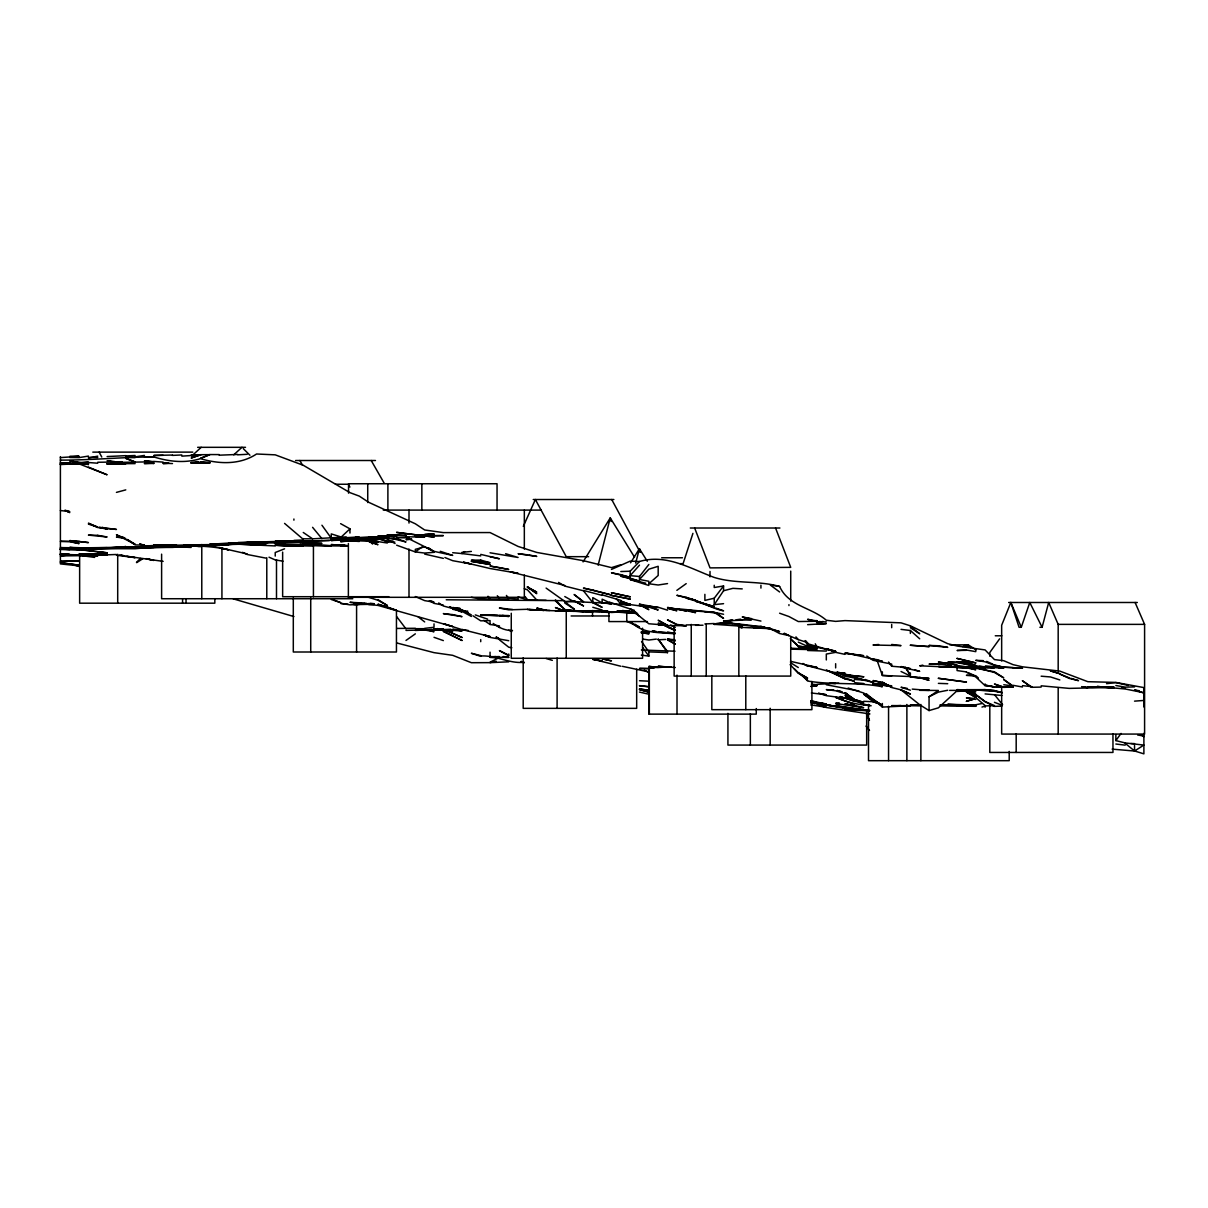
<?xml version="1.0" encoding="UTF-8"?>
<svg xmlns="http://www.w3.org/2000/svg" width="1208" height="1208" viewBox="0 0 1208 1208"><rect width="100%" height="100%" fill="white"/><g stroke="black" fill="none" stroke-linecap="round" stroke-linejoin="round"><path stroke-width="1.5" d="M598.126 565.193L610.251 517.9L634.517 557.175M635.68 563.109L639.425 548.719L647.292 561.252M1039.907 627.284L1042.096 627.284L1048.695 602.49L1058.178 624.37L1058.178 670.863M692.924 533.362L683.094 563.653L680.179 563.653M1001.659 660.912L1001.659 625.276L1010.839 602.49L1019.084 627.284L1021.273 627.284L1029.775 602.49L1042.096 627.284M523.321 526.371L535.386 499.523L566.25 556.677L588.598 556.677M583.071 561.886L610.251 517.9L611.173 521.539M630.576 562.822L639.425 548.719L640.361 552.313M723.562 603.668L714.23 604.649L723.562 590.742L723.562 585.986L714.23 587.511L714.23 585.261M999.635 638.821L989.805 652.486L989.805 656.246M1143.885 745.094L1125.207 742.95L1115.86 740.595L1121.054 733.422M714.23 604.649L714.23 598.232L723.562 585.986M667.526 583.585L658.179 585.004L648.847 583.766L648.847 581.274L639.5 579.493L639.5 576.488L648.847 564.483M639.5 576.488L630.168 575.657L639.5 565.148M639.5 579.493L648.847 569.194L658.179 566.31L658.179 575.476L648.847 583.766M630.168 575.657L630.168 571.218L639.5 561.494C666.318 553.611 690.055 568.47 714.23 577.439C735.536 584.053 758.065 580.429 779.613 586.454C788.567 606.295 811.429 607.277 826.317 620.248L835.649 621.38L844.996 620.61L901.032 622.845L910.379 625.819L947.736 643.698L957.068 646.023L985.094 649.919L994.441 659.583L1003.773 660.731L1013.119 664.672L1022.451 666.816L1059.824 671.104L1087.834 681.689L1115.86 682.429L1143.885 687.594L1143.885 707.012M960.813 690.312L957.068 690.765L938.39 707.828L929.058 710.576L919.711 704.747L901.032 689.844L891.685 687.533L882.353 682.173L891.685 687.231L882.353 682.731L873.006 680.557L882.353 682.535M136.459 562.354L140.46 558.443M191.649 456.08L201.208 447.322M233.763 454.827L241.962 447.322M340.611 537.605L349.958 528.847L340.611 523.653M422 546.967L415.341 551.935L396.647 545.186M464.702 551.603L462.03 553.566L452.698 552.705M676.857 590.35L686.204 583.63M405.994 640.451L415.341 633.853M929.058 710.576L929.058 696.759L938.39 690.463L919.711 690.342M136.685 562.656L142.906 558.655M1112.13 749.126L1134.539 751.029L1142.33 746.076M962.791 646.703L965.947 644.846L970.673 647.624M965.026 646.612L968.242 644.846L975.943 649.738M490.055 662.195L499.402 657.499M611.475 569.406L630.168 561.146L639.5 561.494M929.058 696.759L938.39 692.124L947.736 690.251M284.575 548.809L275.228 552.509L275.228 556.103M119.562 546.831L107.104 548.175L60.4 547.617L79.079 548.538L60.4 548.794L123.911 547.813M981.983 707.073L985.094 706.091M175.598 545.563L172.487 546.529L191.166 547.451M620.821 564.74L611.475 567.624L583.464 560.708L536.76 552.433L518.081 546.439L490.055 532.562L443.351 532.607L424.672 529.98L415.341 523.789L368.636 502.271L359.289 496.111L349.958 492.653L303.253 465.261L275.228 454.842L256.549 453.997C239.924 465.02 218.89 464.189 200.513 458.663C184.718 463.479 169.135 461.652 153.809 456.926C122.642 457.062 91.612 460.233 60.4 460.112M820.081 621.486L816.97 622.407L823.192 621.486M116.436 492.381L125.783 489.874M121.117 546.696L116.436 547.888L125.783 546.544L116.436 547.813C153.839 549.942 191.83 541.29 228.523 549.821L220.747 547.964M723.562 590.742L732.909 588.341L742.24 588.9M714.23 598.232L704.883 600.406L704.883 594.336M810.749 686.431L816.97 685.54L811.368 686.038M396.647 642.928L434.019 652.652L452.698 655.325L471.377 662.709L490.055 662.633L496.277 661.229M922.821 665.14L919.711 665.804L966.415 667.828L975.762 669.745L967.97 667.571M177.153 545.563L172.487 546.529L191.166 546.318M88.426 458.028L97.757 456.141M975.762 704.762L981.983 703.524M731.353 620.263L723.562 621.788L732.909 620.293L723.562 620.927L751.587 619.749L744.113 619.085M686.204 624.929L698.662 624.778M838.76 683.154L816.97 684.332M88.426 456.08L79.079 457.606L69.747 457.485M135.13 456.851L144.462 455.416M247.202 542.317L293.906 540.942L239.728 543.766L247.202 543.147M247.202 543.449L250.328 543.041M736.019 619.84L740.685 619.145M176.217 545.412L172.487 545.941L219.192 544.521L183.692 544.914M784.279 633.219L788.945 635.589L779.613 633.536L770.266 628.583L779.613 631.618C758.533 625.502 736.004 622.482 714.23 624.068C729.994 619.81 745.034 627.556 760.934 626.167M265.881 541.712L256.549 543.026L312.585 542.573L307.919 541.894M714.23 624.445L723.562 623.162L714.23 624.325L742.24 626.273L736.019 625.064M346.213 536.971L312.585 538.813L303.253 532.471M181.819 456.141L200.513 454.918L191.166 458.028L200.513 454.691L209.845 454.661L200.513 458.345L209.845 454.555L219.192 454.586M159.411 546.514L135.13 548.749L88.426 548.613L138.86 547.828L60.4 548.961L88.426 548.039L69.747 547.39L79.079 548.281L107.104 547.707L90.283 547.813M866.347 693.754L882.353 707.088L910.379 705.744L895.43 705.759M67.874 555.031L60.4 555.937L86.553 555.589M656.322 639.107L648.847 640.014L642.611 639.062M183.692 545.11L209.845 546.076L234.126 544.144L209.845 545.095L247.202 544.008L239.728 543.902M209.845 546.046L228.523 544.702M424.672 628.371L434.019 627.269L434.019 623.872M366.764 603.321L359.289 604.166L374.238 604.272L353.687 604.438L374.238 604.242M1106.528 683.668L1115.86 682.611L1128.317 685.48M648.847 668.19L654.449 667.571M60.4 457.59L79.079 456.337L69.747 456.428M564.785 596.541L574.117 601.795L564.785 601.675L572.245 600.95M88.426 548.84L172.487 547.118L198.641 545.427L172.487 547.42L99.63 547.722M471.377 551.422L462.03 552.328L462.03 553.566L480.724 555.891M495.658 656.578L490.055 657.107L508.734 657.469M392.917 540.957L387.315 541.486L377.968 538.738L303.253 541.169L329.406 540.565M432.147 629.67L405.994 630.41M172.487 455.023L153.809 455.461L163.14 455.31M357.417 539.357L340.611 540.187L349.958 539.342L368.636 540.444L372.638 544.068M811.368 686.31L816.97 685.782M957.068 691.444L975.762 690.478L949.609 690.387M340.611 540.187L349.958 539.342M878.609 644.498L873.006 644.996L901.032 645.616L891.685 644.453M219.192 455.19L237.87 454.45M191.166 546.137L200.513 545.457L183.692 546.56L200.513 545.261L153.809 545.08L176.217 545.201M368.636 538.481L359.289 539.266L377.968 541.848L370.192 540.52M654.449 667.465L648.847 667.918L658.179 667.329L648.847 666.393L658.179 667.526L665.653 667.058M1097.181 686.899L1113.987 687.699L1087.834 686.914L1113.987 687.412L1069.155 688.379L1041.145 685.812M107.104 456.549L125.783 455.658M434.019 552.343L424.672 553.053L415.341 551.935L415.341 549.338L424.672 546.831L434.019 551.678L428.674 547.858M839.394 703.222L835.649 703.494L863.675 707.707L854.328 705.396M122.053 461.969L97.757 462.256M816.97 621.259L798.292 621.546L788.945 616.533L779.613 613.211M1134.539 701.138L1143.885 700.444M331.264 540.489L349.958 539.795L340.611 540.112L377.968 541.592L387.315 542.996L387.315 541.486L377.968 538.134L359.289 538.828L377.968 538.466M490.055 662.633L508.734 661.833M962.685 690.357L957.068 690.9L962.685 690.387M480.724 598.549L490.055 599.213L487.987 596.269L490.055 599.047L508.734 598.911M523.683 662.316C509.081 663.781 495.008 654.917 480.724 656.019M816.97 624.204L826.317 623.585L807.624 624.657M161.283 546.605L153.809 547.103L181.819 546.756L153.809 547.224L172.487 546.922L166.885 546.665M512.479 609.451L499.402 608.032L508.734 609.844L527.413 609.285M665.653 666.922L658.179 666.891L671.255 666.876M957.068 690.9L966.415 690.312L975.762 691.776L957.068 690.447L975.762 690.568L957.068 690.447M107.104 555.121L97.757 555.151L116.436 554.487M600.27 610.644L583.464 610.765L600.27 611.58M490.055 657.212L499.402 656.639L490.055 656.654L497.53 657.092M624.551 610.81L617.092 611.082M237.87 454.812L247.202 454.299M368.636 540.248L359.289 539.327L368.636 538.692L340.611 540.112L359.289 541.471M344.34 545.17L340.611 545.382L348.085 545.789L331.264 544.566L348.085 545.729M463.902 611.278L467.647 611.082M415.341 630.47L424.672 629.972L434.019 631.709L427.783 629.881M159.411 546.605L153.809 546.892L163.14 546.65M349.958 538.104L387.315 536.805L331.264 538.179L321.932 525.223M60.4 463.208L88.426 462.664M331.264 539.312L359.289 538.224L396.647 538.753L391.981 538.073M172.487 455.401L181.819 454.948M172.487 545.11L144.462 545.895L176.217 545.019L153.809 545.08L176.217 545.095L163.14 545.155M107.104 464.053L125.783 463.796L107.104 463.932M441.494 629.126L434.019 629.489L443.351 630.274L437.13 628.568M450.826 629.262L443.351 629.61L462.03 631.014L457.364 630.093M125.783 455.929L135.13 455.507M92.155 547.783L69.747 548.341L88.426 548.206M153.809 547.39L144.462 547.239L163.14 547.028L125.783 547.36L181.819 546.726M359.289 604.423L349.958 604.846L340.611 603.381L348.085 604.242M432.147 629.579L424.672 629.896L441.494 629.293L434.019 629.912L452.698 630.214L447.096 629.972M704.883 623.932L714.23 623.524M153.809 461.788L116.436 462.422L107.104 460.761L114.579 461.562M1013.119 686.975L1003.773 687.367L994.441 684.045L1003.773 687.095L1013.119 686.824M135.13 463.615L107.104 463.721M604.015 610.75L607.745 611.173L592.796 611.067L607.745 611.505M1001.915 706.091L994.441 706.378L985.094 701.742L975.762 694.615L966.415 690.115L975.762 695.008L967.97 690.523M985.094 705.94L994.441 705.608L985.094 701.546L975.762 694.615L966.415 690.296L975.762 694.238L966.415 690.296M590.939 611.852L555.438 610.704L607.745 611.173M60.4 464.446L66.002 464.265M237.87 542.905L247.202 542.875L209.845 544.023L256.549 542.422L228.523 543.192L247.202 542.634M620.821 571.535L630.168 571.218M1011.247 686.975L994.441 687.141L985.094 685.117L992.885 686.521M88.426 464.008L79.079 463.011L88.426 462.211L79.079 462.528L69.747 460.988L88.426 463.917L60.4 464.355M275.228 545.367L348.085 546.031L340.611 546.031M349.958 540.671L340.611 541.652L355.56 540.595M275.228 545.11L301.381 545.397L284.575 546.122L275.228 545.11L312.585 545.639M910.379 676.54L882.353 675.453L876.751 659.447M1009.375 687.02L1003.773 687.186L1007.517 687.08M144.462 463.404L150.064 463.238M303.253 540.293L293.906 540.565L303.253 540.429M624.551 610.931L617.092 611.716L635.77 612.018L630.168 611.988M736.638 620.187L742.24 620.021L736.638 619.976M405.994 536.76L424.672 537.092L415.341 536.503M340.611 538.708L349.958 538.662L331.264 538.904L359.289 537.968L331.264 538.406L377.968 538.375M256.549 542.256L265.881 542.12L237.87 542.634L275.228 541.788M97.757 554.427L107.104 554.2L79.079 553.732L107.104 554.457M813.241 620.716L816.97 620.61M144.462 463.661L153.809 463.434M247.202 544.008L237.87 544.249L265.881 544.748L258.421 544.234M1134.539 686.914L1125.207 687.125L1115.86 685.525M144.462 457.017L153.809 456.82M303.253 538.813L312.585 538.813M966.415 650.312L957.068 650.493L966.415 649.995L975.762 651.64L975.762 649.919M1031.798 687.292L1022.451 680.799L1031.798 687.292L1041.145 687.095M902.905 705.744L910.379 705.593M299.508 545.503L284.575 545.548L303.253 545.925M312.585 541.35L293.906 541.622M854.328 704.355L835.649 697.348C846.823 702.286 857.861 704.777 869.896 705.412M69.747 456.594L79.079 456.473M256.549 542.075L265.881 541.939M125.783 548.13L116.436 548.266L135.13 547.934L131.385 547.813M695.551 625.321L703.011 625.216M658.179 639.817L665.653 639.425M929.058 689.964L919.711 690.1L929.058 690.402M508.734 615.597L499.402 615.702L508.734 616.488L502.513 615.431M810.749 702.512L844.996 708.341L863.675 710.062L844.996 709.353L869.277 710.953M368.636 541.275L377.968 544.687L368.636 541.395L377.968 541.305M144.462 547.028L88.426 547.783M69.747 548.976L79.079 548.885M79.079 549.474L60.4 549.353L79.079 549.474L107.104 552.796L73.477 549.036M813.241 647.911L798.292 646.265L790.289 638.639M118.308 461.758L122.053 461.728M368.636 604.483L374.238 604.362M613.347 611.852L637.628 613.528C613.468 610.297 588.84 613.634 564.785 609.602L555.438 599.908M665.653 625.064L648.847 623.766L630.168 608.741L639.5 616.322M919.711 705.095L910.379 705.064L919.711 705.351M247.202 544.113L256.549 544.627L237.87 544.144L275.228 545.941M919.711 705.819L891.685 705.578M975.762 706.318L940.262 705.895M368.636 537.409L377.968 537.288M387.315 542.075L394.789 542.045M508.734 616.125L480.724 614.796M197.644 447.322L245.511 447.322M92.805 452.124L192.797 452.124M295.582 460.505L375.477 460.505M335.447 484.242L348.297 484.242L349.912 487.066M533.241 499.523L613.845 499.523M383.268 510.093L541.154 510.093M690.296 528.017L779.915 528.017M69.747 549.247L60.4 549.263L79.079 549.7M661.682 557.764L682.444 557.764M388.81 596.707L282.642 596.707L282.642 552.101M352.781 598.73L161.615 598.73L161.615 554.155M1008.65 602.49L1137.302 602.49M571.112 615.974L609.013 615.974M647.413 621.576L608.923 621.576L608.923 612.23M1058.178 624.37L1144.595 624.37L1144.595 734.071L1001.659 734.071L1001.659 687.186M995.271 635.786L1001.81 635.786M949.82 644.846L968.242 644.846M790.817 649.164L816.97 649.738L790.817 648.168M639.5 680.723L648.847 681.206M583.464 611.459L546.107 610.538L536.76 608.092L546.107 610.297L527.413 609.436L549.836 610.418M611.475 611.897L602.143 611.867L611.475 611.912L605.872 611.837M940.262 704.853L975.762 705.759L947.736 704.294L966.415 704.793M446.235 599.772L564.559 600.663M480.724 615.295L497.53 615.446M97.757 548.085L107.104 548.175M633.898 611.746L617.092 611.293L630.168 611.505M1113.987 687.005L1091.579 687.322M191.166 463.026L209.845 462.83L200.513 462.166L209.845 462.936M816.97 648.485L798.292 648.062L816.97 648.364L798.292 646.144L791.617 639.878M957.068 704.777L975.762 705.457L947.736 705.291M88.426 457.379L97.757 457.5M555.438 611.052L574.117 611.308M947.736 667.194L938.39 666.454L957.068 667.329M460.173 608.636L452.698 608.515L443.351 605.993L438.685 602.973M480.724 615.114L508.734 615.718M985.094 690.206L975.762 690.025L985.094 689.647L1002.217 692.667L994.441 690.855L966.415 689.677L985.094 689.647L994.441 690.644L957.068 689.677L994.441 690.599L1002.217 692.562M966.415 705.532L957.068 705.381L975.762 705.91M270.562 541.773L284.575 544.37L331.264 545.714L300.143 544.219M826.317 621.878L816.97 621.712L807.624 619.311L816.97 621.048M1022.451 668.13L985.094 666.303L1013.119 667.616M975.762 705.578L957.068 705.714L975.762 705.789L966.415 705.079M415.341 628.281L396.647 628.447M456.428 629.896L452.698 629.806L462.03 630.183L452.698 629.338L462.03 630.485M641.584 641.539L648.847 651.882L667.526 652.577M994.441 667.118L1003.773 667.314L994.441 664.898M60.4 463.917L66.002 464.053M574.117 601.584L611.475 603.441L602.143 602.988L592.796 597.613L592.796 602.581L583.464 590.788L564.785 586.091L558.549 582.422M497.53 657.514L490.055 657.333L497.53 657.605M770.266 628.673L739.13 627.284M807.624 650.508L826.317 651.082M641.373 649.98L675 651.218M602.143 602.988L602.143 599.183L611.475 603.547L630.168 605.238L620.821 603.683L630.168 603.864M592.796 611.641L574.117 611.203L583.464 611.384L564.785 609.602L555.438 600.889M1130.809 743.494L1134.539 743.6M368.636 540.444L349.958 539.599M873.006 684.317L887.955 685.419M822.572 704.309L816.97 703.751L848.726 708.084M185.564 547.164L174.36 546.56M88.426 555.605L80.951 555.061L97.757 555.937L60.4 554.321L77.206 554.85M499.402 615.536L508.734 615.869M983.221 660.625L975.762 660.353L985.094 661.788L994.441 665.381L1003.773 667.148M163.14 463.208L172.487 463.57M665.653 624.974L658.179 624.687L667.526 625.336L658.179 620.248L667.526 625.563L686.204 625.744L676.857 624.4L667.526 619.885L676.857 624.808L686.204 625.88M945.864 664.204L929.058 664.128C941.817 662.18 953.746 668.794 966.415 667.707L962.685 667.36L985.094 668.19L957.068 666.091L975.762 667.586M973.89 675.604L966.415 675.317L975.762 675.68L978.42 678.035M938.39 683.366L947.736 683.713M667.526 632.433L675 633.234L658.179 632.026L675 633.445M1013.119 667.873L1022.451 668.281M863.675 701.304L873.006 701.712L879.243 703.388M79.079 555.167L82.823 555.363M123.911 537.469L116.436 537.077L125.783 538.557L116.436 534.812L135.13 544.279L127.338 539.508M833.777 690.01L826.317 689.632L835.649 690.765L844.996 693.603L854.328 699.9L844.996 692.697L854.328 699.356L844.996 697.922L854.328 701.018M125.783 457.107L135.13 457.606M998.17 686.763L1003.773 687.065M213.589 544.627L219.192 544.944M830.047 683.139L835.649 683.456L831.919 683.184M891.685 675.997L882.353 675.453L882.353 671.814M882.353 685.193L891.685 686.401L873.006 683.728L891.685 685.812M602.143 612.048L609.617 612.501M869.277 710.712L854.328 709.232M996.298 686.688L1001.915 687.065M923.456 690.025L912.236 689.104M561.041 610.614L564.785 610.87M985.094 666.907L975.762 666.272L1003.773 668.266L998.17 667.511M686.204 609.768L695.551 612.652L676.857 608.681L714.23 612.35L723.562 614.268M973.89 698.435L966.415 697.922L975.762 699.432M355.56 536.896L359.289 537.167L331.264 538.164L331.264 533.906L340.611 536.835M910.379 676.948L929.058 678.383L910.379 677.039L919.711 677.764L929.058 680.3L919.711 677.265M342.483 545.427L348.085 545.835M153.809 461.426L163.14 462.12M506.409 595.438L508.734 598.368L518.081 599.077L518.081 596.948L527.413 599.832L536.76 600.014L527.413 589.806L524.302 588.719M493.166 623.449C498.964 627.752 505.774 630.863 512.479 630.425M951.466 665.427L947.736 665.14L950.847 665.699M854.328 679.424L863.675 680.134L873.006 682.399L865.23 679.485M88.426 462.513L97.757 463.223M723.562 622.739L732.909 623.449M62.272 548.991L69.747 549.595M1041.145 676.193L1050.477 676.948L1059.824 679.938M887.955 685.072L873.006 683.366L887.955 684.951M811.368 684.211L816.97 684.664M850.598 708.522L869.896 710.606M675 633.883C660.142 632.237 642.747 634.019 631.497 622.241M888.575 662.029L891.685 666.242L901.032 667.043L919.711 671.346L915.045 669.942M837.204 672.358L844.996 674.804L863.675 676.782L844.996 674.804L835.649 672.554L844.996 672.977L835.649 672.645L826.317 670.682L807.624 665.774L816.97 667.405L790.5 661.32M536.76 609.829L544.234 610.478L536.76 609.693L539.87 610.206M620.821 603.592L630.168 604.438L620.821 601.086L620.821 604.015L616.156 598.594M1106.528 687.307L1097.181 686.461L1125.207 688.983L1143.885 692.743M844.996 697.922L852.47 698.601M850.598 708.371L869.277 710.319M153.809 461.637L144.462 460.776L153.809 462.075M107.104 552.962L97.757 552.116L107.104 553.777M639.5 685.872L648.847 686.733L639.5 685.615M859.93 709.428L835.649 705.714L863.675 709.866M602.143 602.898L611.475 603.789L602.143 602.641M844.996 653.407L863.675 655.702L844.996 653.015M1121.462 687.986L1125.207 688.334M667.526 667.118L658.179 666.227L675.302 667.526M695.551 611.052L714.23 612.35L723.562 618.421L716.888 613.241M503.132 656.578L508.734 657.122M163.14 561.373L125.783 556.118M79.079 555.272L94.647 557.416M833.777 705.955L816.97 703.63M985.094 693.905L1001.915 695.491M368.636 603.487L374.238 604.06M675 639.802L667.526 639.017L675.302 640.904M622.694 610.538L630.168 611.354L611.475 612.486L602.143 611.097L602.143 609.995L592.796 607.277M79.079 565.148L60.4 562.671L79.079 565.284M370.494 603.305L374.238 603.713M490.055 552.796L518.081 557.477L505.624 553.702M667.526 632.282L675 633.113M1022.451 685.631L1031.798 686.673M811.368 702.407L826.317 704.777L811.368 702.663M191.166 545.669L200.513 546.711M364.892 603.064L349.958 602.324L377.968 605.404L452.698 626.529L444.906 624.159M60.4 510.516L69.747 511.633L66.621 510.516M527.413 554.804L518.081 553.717L536.76 556.405L528.968 555.076M973.89 665.563L957.068 662.135L947.736 662.286C963.546 661.531 978.314 669.715 994.441 667.707L979.492 666.303M811.368 702.965L815.098 703.403L811.368 703.011M99.63 527.307L116.436 529.436L97.757 527.549L88.426 523.215L97.757 527.081L88.426 524.106M1115.86 744.022L1125.207 745.14M901.032 629.368L910.379 630.5L919.711 638.806M1084.105 687.125L1087.834 687.579L1081.613 686.642M966.415 672.131L975.762 676.978L985.094 685.661L994.441 686.793M704.883 611.701L714.23 612.849M811.368 692.999L826.317 694.751L823.192 693.996M859.93 701.954L854.328 701.244L840.315 696.684M839.394 706.891L835.649 706.423L844.996 707.767L835.649 706.151L838.76 706.71M529.285 609.527L533.03 610.025M652.577 631.18L656.322 631.678M972.017 667.511L994.441 671.799L1003.773 677.884L994.441 672.494L975.762 667.511M1003.773 684.74L1013.119 686.038L1003.773 679.56L1013.119 686.657L1013.119 685.329L1022.451 686.99M871.149 705.789L863.675 704.732L855.883 700.263M966.415 671.905L957.068 670.561L957.068 668.371M641.373 655.083L648.847 656.14L648.847 651.882M444.906 630.032L452.698 631.18L448.032 630.138M810.749 704.913L826.317 707.239L818.526 705.049M827.873 704.928L830.983 705.396M855.883 701.244L860.564 701.954M779.613 586.454L770.266 585.019L779.613 591.98M686.204 609.693L695.551 611.127M805.087 640.572L807.624 645.449L835.649 651.157L827.873 649.24M483.834 620.278L490.055 624.476L499.402 625.895L499.402 627.526M468.266 630.47L462.03 629.519L490.055 636.541L483.834 634.774L490.055 637.401L508.734 640.708M592.796 659.462L602.143 660.897L592.796 659.175L620.821 666.242M116.436 555.227L135.13 557.643L127.338 556.375M265.881 558.111L247.202 554.487L242.536 552.343M859.009 691.036L826.317 684.755M651.958 631.195L656.624 631.95M283.019 561.192L275.228 559.923L269.007 557.19M846.551 653.015L882.353 661.259L873.006 658.904M1137.649 735.008L1143.885 736.049M393.536 538.043L396.647 538.572M676.857 609.043L667.526 607.473L686.204 610.931L678.428 609.361M810.749 702.724L815.415 703.509M1139.22 690.75L1134.539 689.964L1143.885 693.014M653.513 631.12L656.624 631.648M247.202 553.928L219.192 547.586M370.192 540.716L377.968 542.045M751.587 618.632L742.24 617.001L760.934 621.063M855.883 708.522L859.009 709.066M146.017 461.969L152.253 463.057M409.104 537.817L396.647 537.485L405.994 537.349L434.019 551.361L452.698 555.408L440.24 551.301M907.253 688.379L901.032 687.276L910.379 690.191M511.845 647.76L508.734 647.216L499.402 639.832M869.896 713.958L826.317 707.51L818.526 705.095M953.958 666.257L957.068 666.831M622.377 610.584L625.487 611.157M848.107 675.861L851.217 676.435M471.377 597.326L480.724 599.047M844.996 674.804L854.328 676.54L838.76 672.403M901.032 666.907L910.379 668.658L901.032 666.544M119.562 554.97L124.228 555.831L121.117 555.121M511.845 572.109L518.081 573.287L490.055 568.515L463.585 562.249M443.351 605.117L434.019 603.366L429.338 600.633M146.017 462L153.809 463.494M284.575 544.431L272.117 541.894M194.277 545.503L198.942 546.409M739.13 627.118L742.24 627.737L739.13 626.771M841.87 707.344L844.996 707.964M648.847 671.905L622.377 666.318M279.894 541.848L284.575 542.845L281.449 541.969M510.289 571.867L564.785 585.442M443.351 558.368L424.672 554.095M602.143 595.393L583.464 590.44M480.724 655.597L471.377 653.271L480.724 656.352M620.821 600.391L602.143 594.834M844.996 654.374L835.649 652.35L826.317 654.056L826.317 659.961M602.143 658.843L611.475 660.882L602.143 658.828M637.945 581.305L630.168 579.598L648.847 585.472M855.883 700.081L863.675 704.158L869.896 705.532M490.055 556.677L499.402 558.775L480.724 554.396M452.698 609.27L462.03 611.384L462.03 612.32L449.587 606.733L452.698 608.379L460.173 608.545L452.698 607.533L462.03 609.798L471.377 614.917M639.5 692.078L648.847 694.207M387.315 537.394L405.994 541.954L398.217 539.13M74.413 564.755L79.079 565.842L60.4 563.909L60.4 456.639M620.821 601.086L630.168 604.574L648.847 607.171L639.5 604.785L648.847 609.663L639.5 604.166L658.179 607.594M805.766 640.769L807.624 643.728L835.649 651.837L827.873 649.164M99.313 527.443L107.104 529.24L102.438 527.322M854.328 700.081L844.996 692.697L854.328 700.081L863.675 702.286L855.883 699.855M463.585 562.188L471.377 564.045L452.698 560.693L444.906 557.537M667.526 608.5L676.857 610.75L669.081 608.364M835.649 697.258L843.441 699.145M639.5 604.242L658.179 609.995L648.847 606.114L639.5 605.389L658.179 607.246L667.526 610.191M639.5 581.652L645.736 583.207M139.796 544.008L144.462 545.186L135.13 544.914L127.338 539.614M844.996 677.794L826.317 670.108L844.996 678.836L854.328 681.236L846.551 678.367M462.03 629.655L443.351 623.69M639.5 689.647L648.847 692.093L639.5 689.557M293.906 616.548L233.189 598.836M139.796 544.129L144.462 545.412M837.204 690.538L841.87 691.837L837.204 690.538M72.858 564.589L79.079 566.431M873.006 701.803L880.798 704.128M1070.711 678.307L1078.502 680.648L1069.155 678.383L1059.824 674.034L1069.155 677.839M827.873 649.481L835.649 651.807M546.107 658.496L552.328 660.368M521.192 661.486L524.302 662.422M1125.207 743.343L1134.539 750.968L1143.885 753.852L1143.885 733.316M854.328 676.993L863.675 679.847L844.996 676.133L837.204 672.207L844.996 675.272M368.636 597.326L377.968 600.285L387.315 605.48L377.968 599.621M852.773 698.028L844.996 695.521L854.328 699.356M795.951 636.888L798.292 639.606L807.624 642.626L807.624 643.728M609.451 602.143L634.472 610.387M331.264 599.485L340.611 602.626L334.389 600.18M818.526 693.014L826.317 695.672L844.996 698.164L840.315 696.518M455.914 608.198L468.266 612.456M475.318 614.902L487.67 619.16M715.785 608.077L723.562 610.825C710.5 608.379 699.492 599.878 686.204 598.141L714.23 606.612L695.551 601.237L714.23 607.533M434.019 637.311L443.351 640.602M848.107 688.047L863.675 693.014L877.008 701.848M880.798 704.264L873.006 701.44L863.675 694.132L873.006 700.836M483.834 635.015L490.055 637.28L483.834 634.729M135.13 461.924L125.783 458.345L135.13 462.03M994.441 702.301L1002.217 705.336M971.081 692.411L966.415 690.553L966.415 692.033L975.762 697.59L985.094 705.563L985.094 707.209M85.315 463.389L88.426 464.642L85.315 462.845M79.079 463.872L107.104 474.774L88.426 467.103M521.192 661.456L524.302 662.769M627.043 621.471L639.5 627.148L634.834 624.159M415.341 596.556L424.672 600.633L434.019 602.188L430.909 600.754M967.97 672.599L974.207 675.378M661.289 623.902L675.302 630.561L661.289 623.962M986.649 661.395L992.885 664.204M798.292 642.112L807.624 646.431L807.624 645.449M65.066 510.41L69.747 512.569L65.066 510.259M901.032 671.497L910.379 675.967L910.379 672.931M508.734 630.138L511.845 631.648M508.734 655.174L499.402 650.599L508.734 655.793L508.734 653.981M644.166 670.108L648.847 672.403M592.796 602.686L602.143 607.337L592.796 602.324M879.243 703.237L873.006 700.081L882.353 706.016M527.413 587.33L536.76 592.101L527.413 587.043L536.76 593.641L527.413 586.68M879.243 685.163L882.353 686.778C857.771 681.901 832.327 685.193 807.624 681.025L803.622 676.797M387.315 539.478L395.091 543.555M835.649 673.883L844.996 678.836M670.636 625.049L675.302 627.526M667.526 639.983L675.302 644.166M966.415 692.033L975.762 697.122M463.585 612.23L471.377 616.457M794.29 668.719L798.292 672.705L807.624 678.111L798.292 673.264L790.123 664.626M784.279 633.611L798.292 639.606M667.526 639.409L675.302 644.06M857.438 700.398L863.675 704.158M802.958 663.479L807.624 666.363M790.5 662.663L798.292 667.526M546.107 588.085L564.785 601.388M910.379 627.752L919.711 633.777L910.379 626.408M564.785 603.034L574.117 609.059L574.117 610.297M472.932 615.763L480.724 620.837L490.055 620.595L490.055 624.476M866.785 656.035L873.006 660.278L891.685 664.113L891.685 666.242M1141.213 734.796L1143.885 736.774M564.785 601.75L574.117 609.059M417.998 616.684L424.672 621.924M798.292 672.705L807.624 680.285M284.575 523.396L303.253 539.327L303.253 538.557M243.291 448.651L249.92 455.235M405.994 628.885L396.647 616.578M312.585 527.322L321.932 538.677M994.441 694.615L1002.61 704.702M866 726.114L869.503 730.447M525.087 596.601L527.413 599.5M658.179 639.53L667.526 651.459M497.319 595.725L499.402 598.413M642.611 647.413L648.847 656.14M658.179 638.881L667.526 652.743M905.185 667.39L910.379 675.181L905.698 667.39M371.203 460.505L384.189 483.185M299.856 460.505L302.574 465.246M611.701 499.523L639.923 551.784M99.132 452.124L101.774 457.047M815.264 643.788L816.97 647.05M866.544 714.004L869.413 720.376M866.544 713.852L869.413 720.285M1135.097 602.49L1144.595 624.37M1010.839 602.49L1021.273 627.284M775.551 528.017L790.727 567.367L710.017 567.881L694.66 528.017M1134.539 745.442L1134.539 750.968M1115.86 734.555L1115.86 740.595M1112.961 733.769L1112.961 752.448L989.805 752.448L989.805 705.291M1058.178 687.594L1058.178 734.071M1016.185 733.769L1016.185 752.448M1009.209 751.421L1009.209 760.678L868.507 760.678L868.507 704.4M985.094 683.924L985.094 685.661M920.874 704.475L920.874 760.678M910.379 630.5L910.379 633.445M906.876 704.475L906.876 760.678M891.685 624.43L891.685 627.707M888.56 706.272L888.56 760.678M882.353 703.494L882.353 707.088M866.665 711.935L866.665 745.079L727.926 745.079L727.926 713.369M835.649 663.705L835.649 667.903M826.317 648.636L826.317 649.723M811.912 681.448L811.912 709.67L711.829 709.67L711.829 675.921M790.727 571.112L790.727 601.101M790.727 636.722L790.727 676.087L674.139 676.087L674.139 625.85M788.945 604.634L788.945 605.57M770.16 708.25L770.16 745.079M760.934 585.17L760.934 588.1M756.268 708.552L756.268 714.124L648.756 714.124L648.756 667.692M750.349 713.777L750.349 745.079M745.789 675.921L745.789 709.67M738.843 624.385L738.843 676.087M710.017 571.475L710.017 576.865M706.227 624.385L706.227 676.087M691.248 624.385L691.248 676.087M677.009 675.136L677.009 714.124M649.345 667.707L649.345 714.124M642.581 628.19L642.581 658.284L511.256 658.284L511.256 613.256M636.676 669.217L636.676 708.356L523.2 708.356L523.2 657.862M626.771 612.23L626.771 621.576M592.524 610.538L592.524 615.974M566.25 611.248L566.25 658.284M557.099 658.028L557.099 708.356M546.107 600.301L536.76 600.225M524.332 510.093L524.332 549.051M524.332 575.038L524.332 597.311L348.372 597.311L348.372 543.494M497.047 510.093L497.047 483.744L348.538 483.744L348.538 493.151M490.055 652.169L490.055 655.325M480.724 639.591L480.724 641.69M421.849 483.744L421.849 510.093M408.999 510.093L408.999 523.079M408.999 549.051L408.999 597.311M396.451 610.629L396.451 652.003L293.302 652.003L293.302 597.869M387.889 483.744L387.889 510.093M367.73 483.744L367.73 502.558M356.587 603.23L356.587 652.003M349.958 528.847L349.958 533.045M313.431 546.091L313.431 596.707M310.728 597.869L310.728 652.003M293.906 519.002L293.906 520.165M276.496 559.681L276.496 598.73M266.787 557.824L266.787 598.73M221.925 547.949L221.925 598.73M214.828 599.44L214.828 603.185L79.637 603.185L79.637 556.163M201.781 544.506L201.781 598.73M186.032 599.44L186.032 603.185M182.574 599.425L182.574 603.185M117.705 554.276L117.705 603.185M974.207 699.024L966.415 701.304L974.207 699.024M270.562 541.833L265.881 542.815L270.562 541.818M198.641 462.136L191.166 462.83L198.641 462.136M340.611 539.734L331.264 540.429L340.611 539.81M411.596 539.161L405.994 539.583L411.596 539.176M168.743 463.238L163.14 463.57L168.743 463.253M209.845 462.589L191.166 462.604L209.845 462.589M88.426 463.706L69.747 463.872L88.426 463.706M424.672 534.676L415.341 535.144L434.019 534.464L424.672 534.676M396.647 535.944L377.968 536.141L396.647 535.944M434.019 534.117L424.672 534.54L434.019 534.132M293.906 540.701L275.228 541.365L293.906 540.701M901.032 705.638L891.685 705.94L910.379 705.744L891.685 705.895L901.032 705.638M434.019 535.537L415.341 536.08L443.351 535.612L434.019 535.537M237.87 543.857L219.192 544.129L237.87 543.857M284.575 541.305L275.228 541.562L284.575 541.335M69.747 561.192L60.4 561.358L79.079 561.071L69.747 561.192M405.994 535.491L387.315 534.827L405.994 535.491M480.724 560.089L471.377 560.21L490.055 562.747L480.724 560.089M807.624 648.756L798.292 648.877L816.97 648.651L807.624 648.756M284.575 542.211L275.228 542.317L284.575 542.286M770.266 628.296L753.46 627.541L770.266 628.386M69.747 462.724L60.4 462.77L69.747 462.891M424.672 628.689L415.341 628.719L424.672 628.764M69.747 541.335L60.4 541.35L69.747 541.697L79.079 543.6L69.747 541.335M312.585 543.056L303.253 543.026L321.932 543.389L312.585 543.056M200.513 455.28L191.166 455.235L200.513 455.28M648.847 668.522L639.5 668.432L648.847 668.613M443.351 628.839L434.019 628.734L443.351 628.839M839.394 703.554L835.649 703.494L839.394 703.494M947.736 705.125L940.262 704.989L947.736 705.14M69.747 554.729L60.4 554.517L69.747 554.729M97.757 535.34L88.426 535.114L107.104 536.986L97.757 535.34M966.415 662.211L957.068 661.939L966.415 662.286L975.762 665.502L966.415 662.211M938.39 645.751L929.058 645.449L947.736 647.352L938.39 645.751M863.675 683.577L854.328 683.199L863.675 683.698M69.747 554.517L60.4 554.034L69.747 554.517M546.107 610.236L536.76 609.738L546.107 610.297M415.341 534.751L396.647 532.396L415.341 534.751M929.058 646.612L910.379 645.253L929.058 646.612M648.847 632.524L641.373 631.905L648.847 632.524M79.079 541.456L69.747 540.595L88.426 542.588L79.079 541.456M764.664 626.952L760.934 626.59L764.664 627.012M452.698 614.615L443.351 613.619L462.03 616.639L452.698 614.615M966.415 682.082L938.39 678.307L966.415 682.082M826.317 703.917L810.749 701.773L826.317 704.294L810.749 700.64L816.97 702.86L826.317 703.917M434.019 537.016L424.672 535.944L434.019 537.016M490.055 564.453L471.377 561.358L490.055 564.453M648.847 633.732L641.373 632.765L648.847 633.732M947.736 663.388L938.39 662.059L957.068 664.928L947.736 663.388M648.847 690.296L639.5 688.968L648.847 690.296M499.402 567.639L490.055 566.084L508.734 569.451L499.402 567.639M630.168 596.812L611.475 592.75L630.168 596.812M630.168 599.092L611.475 595.408L630.168 599.092M620.821 574.646L611.475 572.803L630.168 577.349L620.821 574.646M975.762 662.92L957.068 658.42L975.762 662.92M592.796 590.048L583.464 588.1L611.475 595L592.796 590.048M630.168 578.194L620.821 576.201L639.5 581.184L630.168 578.194M686.204 597.341L676.857 595.302L695.551 600.346L686.204 597.341M153.809 560.361L146.017 558.64L153.809 560.437M667.526 625.336L658.179 623.192L667.526 625.412M854.328 705.895L844.996 703.63L854.328 705.985M284.575 542.845L279.894 541.667L284.575 542.921M1059.824 673.702L1050.477 670.893L1059.824 673.702M387.315 607.05L377.968 604.211L396.647 610.402L387.315 607.05M462.03 637.492L444.906 629.942L462.03 637.492M564.785 611.097L555.438 607.579L564.785 611.127M462.03 640.466L443.351 631.376L462.03 640.466M675.302 630.093L667.526 626.907L675.302 630.078M910.379 694.026L901.032 689.919L910.379 694.026M583.464 605.872L574.117 600.844L583.464 605.872M499.402 638.881L496.277 637.084L499.402 638.881M975.762 696.85L966.415 690.583L975.762 696.85M583.464 601.811L574.117 594.502L583.464 601.75"/></g></svg>
